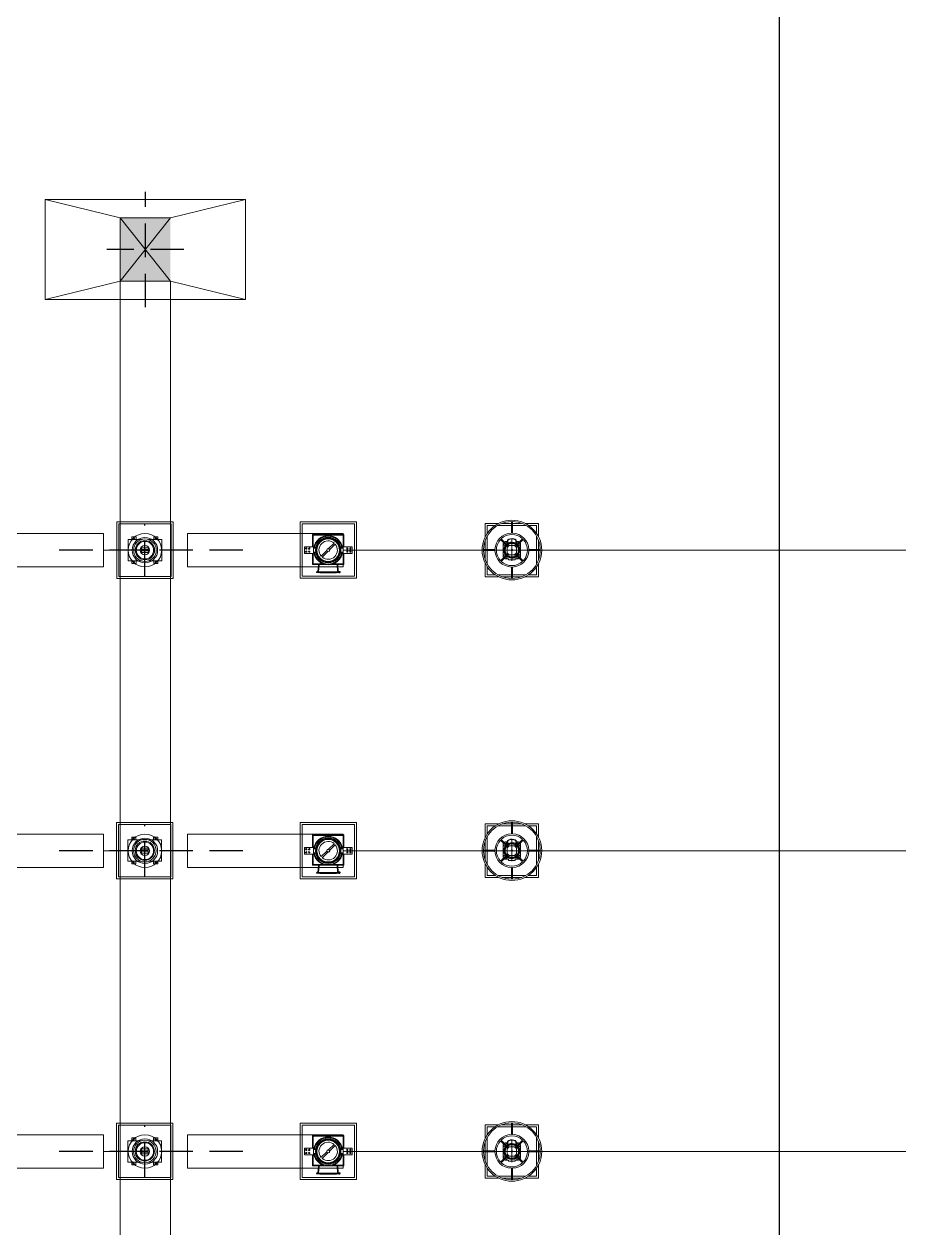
# Model space of a CAD drawing. Header units: metres. Extents: x 252 to 379, y 116 to 201.
# Drawn here: x 365.94 to 379.15, y 144.92 to 162.94 of the extents above; entities that cross this region are included whole.
import ezdxf

# ---------------------------------------------------------------- set-up
doc = ezdxf.new("R2010")
doc.units = ezdxf.units.M
doc.linetypes.add('DASHED', pattern=[0.75, 0.5, -0.25])
for name, color, linetype, lineweight in [('C-ESTRUCTURA', 94, 'Continuous', 9), ('E-CONDUCTOR', 40, 'Continuous', 15), ('E-SIMBOLOS', 4, 'Continuous', 25), ('KOMPONENTE', 7, 'Continuous', 5), ('L-STRUCTUR_SET_A', 94, 'Continuous', 9)]:
    doc.layers.add(name, color=color, linetype=linetype, lineweight=lineweight)
doc.layers.add('Fence', color=252, linetype='Continuous')
doc.layers.add('NOPRINT', color=13, linetype='DASHED', plot=False)

# ---------------------------------------------------------------- blocks, each defined once
blk = doc.blocks.new('set_2s_1d')
at = {"layer": 'C-ESTRUCTURA'}
for p, q in [((51.513, 2.249), (52.638, 1.973)), ((51.513, 2.249), (54.513, 2.249)), ((51.513, 0.748), (51.513, 2.248)), ((54.513, 2.249), (53.388, 1.973)), ((54.513, 2.249), (54.513, 0.748)), ((53.388, 1.973), (52.638, 1.023)), ((53.388, 1.023), (52.638, 1.973)), ((52.638, 1.023), (52.638, 1.973)), ((53.388, 1.973), (52.638, 1.973)), ((51.513, 0.748), (52.638, 1.023)), ((53.388, 1.023), (52.638, 1.023)), ((52.638, -16.027), (52.638, 1.023)), ((54.513, 0.748), (53.388, 1.023)), ((53.388, -16.027), (53.388, 1.023)), ((54.513, 0.748), (51.513, 0.748))]:
    blk.add_line(p, q, dxfattribs=at)
at = {"layer": 'E-CONDUCTOR'}
for p, q in [((52.388, -2.752), (50.058, -2.752)), ((52.388, -3.252), (52.388, -2.752)), ((53.646, -3.252), (53.646, -2.752)), ((53.646, -2.752), (55.976, -2.752)), ((55.976, -2.752), (55.976, -3.252)), ((52.638, -3.002), (52.388, -3.002)), ((53.396, -3.002), (53.646, -3.002)), ((55.973, -3.001), (64.397, -3.001)), ((50.058, -3.252), (52.388, -3.252)), ((55.976, -3.252), (53.646, -3.252)), ((52.388, -7.252), (50.058, -7.252)), ((52.388, -7.752), (52.388, -7.252)), ((53.646, -7.752), (53.646, -7.252)), ((53.646, -7.252), (55.976, -7.252)), ((55.976, -7.252), (55.976, -7.752)), ((52.638, -7.502), (52.388, -7.502)), ((53.396, -7.502), (53.646, -7.502)), ((55.976, -7.502), (64.399, -7.502)), ((50.058, -7.752), (52.388, -7.752)), ((55.976, -7.752), (53.646, -7.752)), ((52.388, -11.752), (50.058, -11.752)), ((52.388, -12.252), (52.388, -11.752)), ((53.646, -12.252), (53.646, -11.752)), ((53.646, -11.752), (55.976, -11.752)), ((55.976, -11.752), (55.976, -12.252)), ((52.638, -12.002), (52.388, -12.002)), ((53.396, -12.002), (53.646, -12.002)), ((55.973, -12.001), (64.397, -12.001)), ((50.058, -12.252), (52.388, -12.252)), ((55.976, -12.252), (53.646, -12.252))]:
    blk.add_line(p, q, dxfattribs=at)
for centre, radius in [((53.007, -3.002), 0.25), ((53.007, -3.002), 0.19), ((53.007, -3.002), 0.13), ((53.007, -3.002), 0.07), ((53.007, -7.502), 0.25), ((53.007, -7.502), 0.19), ((53.007, -7.502), 0.13), ((53.007, -7.502), 0.07), ((53.007, -12.002), 0.25), ((53.007, -12.002), 0.19), ((53.007, -12.002), 0.13), ((53.007, -12.002), 0.07)]:
    blk.add_circle(centre, radius, dxfattribs=at)
at = {"layer": 'E-SIMBOLOS'}
blk.add_solid([(52.638, 1.023), (52.638, 1.973), (53.388, 1.023), (53.388, 1.973)], dxfattribs=at)
at = {"layer": 'Fence', "color": 52, "true_color": 0xc8c92d}
blk.add_line((62.5, 42.5), (62.5, -42.5), dxfattribs=at)
at = {"layer": 'KOMPONENTE', "color": 1}
for p, q in [((58.435, -2.871), (58.4, -2.871)), ((58.435, -2.9), (58.435, -2.85)), ((58.44, -2.897), (58.44, -2.853)), ((58.5, -2.841), (58.5, -3.161)), ((58.56, -2.897), (58.56, -2.853)), ((58.565, -2.9), (58.565, -2.85)), ((58.6, -2.871), (58.565, -2.871)), ((52.957, -2.965), (53.058, -2.965)), ((52.957, -3.002), (52.957, -2.965)), ((52.957, -2.992), (53.058, -2.992)), ((52.957, -3.002), (53.058, -3.002)), ((52.957, -3.002), (52.957, -3.038)), ((52.957, -3.002), (53.058, -3.002)), ((52.957, -3.012), (53.058, -3.012)), ((52.957, -3.038), (53.058, -3.038)), ((53.058, -2.965), (53.058, -3.002)), ((53.058, -3.038), (53.058, -3.002)), ((58.4, -3.131), (58.45, -3.131)), ((58.45, -3.131), (58.45, -3.148)), ((58.6, -3.131), (58.55, -3.131)), ((58.55, -3.131), (58.55, -3.148)), ((58.435, -7.369), (58.4, -7.369)), ((58.435, -7.399), (58.435, -7.349)), ((58.44, -7.395), (58.44, -7.351)), ((58.5, -7.339), (58.5, -7.659)), ((58.56, -7.395), (58.56, -7.351)), ((58.565, -7.399), (58.565, -7.349)), ((58.6, -7.369), (58.565, -7.369)), ((52.953, -7.462), (53.054, -7.462)), ((52.953, -7.499), (52.953, -7.462)), ((52.953, -7.489), (53.054, -7.489)), ((52.953, -7.499), (53.054, -7.499)), ((52.953, -7.499), (52.953, -7.536)), ((52.953, -7.499), (53.054, -7.499)), ((52.953, -7.509), (53.054, -7.509)), ((52.953, -7.536), (53.054, -7.536)), ((53.054, -7.462), (53.054, -7.499)), ((53.054, -7.536), (53.054, -7.499)), ((58.4, -7.629), (58.45, -7.629)), ((58.45, -7.629), (58.45, -7.646)), ((58.6, -7.629), (58.55, -7.629)), ((58.55, -7.629), (58.55, -7.646)), ((58.435, -11.871), (58.4, -11.871)), ((58.435, -11.9), (58.435, -11.85)), ((58.44, -11.897), (58.44, -11.853)), ((58.5, -11.841), (58.5, -12.161)), ((58.56, -11.897), (58.56, -11.853)), ((58.565, -11.9), (58.565, -11.85)), ((58.6, -11.871), (58.565, -11.871)), ((52.953, -11.964), (53.054, -11.964)), ((52.953, -12.001), (52.953, -11.964)), ((52.953, -11.991), (53.054, -11.991)), ((52.953, -12.001), (53.054, -12.001)), ((52.953, -12.001), (52.953, -12.037)), ((52.953, -12.001), (53.054, -12.001)), ((52.953, -12.01), (53.054, -12.01)), ((52.953, -12.037), (53.054, -12.037)), ((53.054, -11.964), (53.054, -12.001)), ((53.054, -12.037), (53.054, -12.001)), ((58.4, -12.131), (58.45, -12.131)), ((58.45, -12.131), (58.45, -12.148)), ((58.6, -12.131), (58.55, -12.131)), ((58.55, -12.131), (58.55, -12.148))]:
    blk.add_line(p, q, dxfattribs=at)
at = {"layer": 'KOMPONENTE', "color": 1, "linetype": 'Continuous'}
for p, q in [((55.528, -2.951), (55.393, -2.951)), ((55.393, -2.951), (55.393, -3.051)), ((55.528, -3.051), (55.393, -3.051)), ((55.394, -2.951), (55.394, -3.051)), ((55.413, -2.981), (55.418, -2.986)), ((55.418, -3.016), (55.413, -3.021)), ((55.428, -2.976), (55.423, -2.971)), ((55.423, -3.031), (55.428, -3.025)), ((55.463, -2.971), (55.458, -2.976)), ((55.458, -3.026), (55.463, -3.031)), ((55.473, -3.021), (55.467, -3.015)), ((55.468, -2.986), (55.473, -2.981)), ((55.528, -2.951), (55.528, -3.051)), ((55.563, -2.963), (55.528, -2.963)), ((55.528, -3.038), (55.528, -2.963)), ((55.562, -2.972), (55.528, -2.972)), ((55.562, -3.03), (55.528, -3.03)), ((55.563, -3.038), (55.528, -3.038)), ((55.728, -3.006), (55.645, -3.09)), ((55.661, -3.106), (55.744, -3.023)), ((55.755, -2.979), (55.839, -2.895)), ((55.856, -2.912), (55.772, -2.995)), ((55.937, -2.963), (55.973, -2.963)), ((55.937, -3.038), (55.973, -3.038)), ((55.939, -2.972), (55.973, -2.972)), ((55.939, -3.03), (55.973, -3.03)), ((55.973, -3.038), (55.973, -2.963)), ((55.974, -2.951), (56.109, -2.951)), ((55.974, -2.951), (55.974, -3.051)), ((55.974, -3.051), (56.109, -3.051)), ((56.034, -2.986), (56.029, -2.981)), ((56.029, -3.021), (56.035, -3.015)), ((56.039, -2.971), (56.044, -2.976)), ((56.044, -3.026), (56.039, -3.031)), ((56.079, -3.031), (56.073, -3.025)), ((56.074, -2.976), (56.079, -2.971)), ((56.089, -2.981), (56.084, -2.986)), ((56.084, -3.016), (56.089, -3.021)), ((56.108, -2.951), (56.108, -3.051)), ((56.109, -2.951), (56.109, -3.051)), ((55.597, -3.328), (55.603, -3.217)), ((55.607, -3.328), (55.613, -3.217)), ((55.835, -3.202), (55.835, -3.202)), ((55.886, -3.217), (55.891, -3.328)), ((55.896, -3.217), (55.901, -3.328)), ((55.58, -3.332), (55.579, -3.331)), ((55.579, -3.333), (55.58, -3.332)), ((55.582, -3.338), (55.905, -3.338)), ((55.585, -3.337), (55.59, -3.337)), ((55.587, -3.333), (55.589, -3.329)), ((55.597, -3.318), (55.59, -3.318)), ((55.59, -3.331), (55.591, -3.331)), ((55.59, -3.331), (55.59, -3.335)), ((55.59, -3.335), (55.908, -3.335)), ((55.59, -3.337), (55.591, -3.336)), ((55.591, -3.328), (55.927, -3.328)), ((55.591, -3.335), (55.591, -3.328)), ((55.609, -3.338), (55.609, -3.328)), ((55.626, -3.339), (55.626, -3.339)), ((55.872, -3.339), (55.627, -3.339)), ((55.627, -3.339), (55.872, -3.339)), ((55.627, -3.339), (55.627, -3.339)), ((55.629, -3.339), (55.629, -3.339)), ((55.686, -3.339), (55.686, -3.338)), ((55.686, -3.339), (55.686, -3.338)), ((55.693, -3.339), (55.693, -3.338)), ((55.694, -3.339), (55.694, -3.338)), ((55.695, -3.339), (55.695, -3.338)), ((55.695, -3.339), (55.695, -3.338)), ((55.703, -3.339), (55.703, -3.338)), ((55.703, -3.339), (55.703, -3.338)), ((55.708, -3.339), (55.708, -3.338)), ((55.709, -3.339), (55.709, -3.338)), ((55.711, -3.339), (55.711, -3.338)), ((55.712, -3.339), (55.712, -3.338)), ((55.717, -3.339), (55.717, -3.338)), ((55.718, -3.339), (55.718, -3.338)), ((55.726, -3.339), (55.726, -3.338)), ((55.726, -3.339), (55.726, -3.338)), ((55.727, -3.338), (55.727, -3.339)), ((55.735, -3.339), (55.735, -3.338)), ((55.735, -3.339), (55.735, -3.338)), ((55.739, -3.339), (55.739, -3.338)), ((55.74, -3.339), (55.74, -3.338)), ((55.752, -3.339), (55.752, -3.338)), ((55.753, -3.339), (55.753, -3.338)), ((55.755, -3.339), (55.755, -3.338)), ((55.756, -3.339), (55.756, -3.338)), ((55.759, -3.338), (55.759, -3.339)), ((55.77, -3.338), (55.77, -3.339)), ((55.771, -3.338), (55.771, -3.339)), ((55.774, -3.338), (55.774, -3.339)), ((55.778, -3.339), (55.778, -3.338)), ((55.779, -3.339), (55.779, -3.338)), ((55.791, -3.339), (55.791, -3.338)), ((55.792, -3.339), (55.792, -3.338)), ((55.794, -3.339), (55.794, -3.338)), ((55.795, -3.339), (55.795, -3.338)), ((55.798, -3.338), (55.798, -3.339)), ((55.809, -3.338), (55.809, -3.339)), ((55.809, -3.339), (55.809, -3.338)), ((55.81, -3.339), (55.81, -3.338)), ((55.813, -3.338), (55.813, -3.339)), ((55.87, -3.339), (55.87, -3.339)), ((55.872, -3.339), (55.872, -3.339)), ((55.89, -3.338), (55.89, -3.328)), ((55.901, -3.322), (55.904, -3.322)), ((55.901, -3.325), (55.904, -3.325)), ((55.924, -3.319), (55.904, -3.319)), ((55.904, -3.319), (55.904, -3.322)), ((55.927, -3.322), (55.904, -3.322)), ((55.904, -3.322), (55.904, -3.325)), ((55.927, -3.325), (55.904, -3.325)), ((55.926, -3.326), (55.904, -3.326)), ((55.908, -3.328), (55.908, -3.335)), ((55.908, -3.333), (55.927, -3.333)), ((55.909, -3.328), (55.909, -3.334)), ((55.926, -3.334), (55.909, -3.334)), ((55.909, -3.339), (55.909, -3.334)), ((55.909, -3.339), (55.915, -3.339)), ((55.913, -3.339), (55.913, -3.334)), ((55.914, -3.328), (55.914, -3.326)), ((55.915, -3.336), (55.918, -3.336)), ((55.915, -3.339), (55.915, -3.336)), ((55.917, -3.326), (55.917, -3.319)), ((55.917, -3.334), (55.917, -3.328)), ((55.918, -3.339), (55.918, -3.336)), ((55.918, -3.339), (55.924, -3.339)), ((55.919, -3.328), (55.919, -3.326)), ((55.92, -3.339), (55.92, -3.334)), ((55.924, -3.339), (55.924, -3.334)), ((55.927, -3.322), (55.927, -3.325)), ((55.927, -3.328), (55.927, -3.333)), ((55.528, -7.451), (55.393, -7.451)), ((55.393, -7.451), (55.393, -7.55)), ((55.528, -7.55), (55.393, -7.55)), ((55.394, -7.451), (55.394, -7.55)), ((55.413, -7.48), (55.418, -7.486)), ((55.418, -7.515), (55.413, -7.521)), ((55.428, -7.476), (55.423, -7.471)), ((55.423, -7.53), (55.428, -7.525)), ((55.463, -7.471), (55.458, -7.476)), ((55.458, -7.525), (55.463, -7.53)), ((55.473, -7.52), (55.467, -7.515)), ((55.468, -7.485), (55.473, -7.48)), ((55.528, -7.451), (55.528, -7.55)), ((55.563, -7.463), (55.528, -7.463)), ((55.528, -7.538), (55.528, -7.463)), ((55.562, -7.471), (55.528, -7.471)), ((55.562, -7.53), (55.528, -7.53)), ((55.563, -7.538), (55.528, -7.538)), ((55.728, -7.506), (55.645, -7.589)), ((55.661, -7.606), (55.744, -7.522)), ((55.755, -7.478), (55.839, -7.395)), ((55.856, -7.412), (55.772, -7.495)), ((55.937, -7.463), (55.973, -7.463)), ((55.937, -7.538), (55.973, -7.538)), ((55.939, -7.471), (55.973, -7.471)), ((55.939, -7.53), (55.973, -7.53)), ((55.973, -7.538), (55.973, -7.463)), ((55.974, -7.451), (56.109, -7.451)), ((55.974, -7.451), (55.974, -7.55)), ((55.974, -7.55), (56.109, -7.55)), ((56.034, -7.485), (56.029, -7.48)), ((56.029, -7.52), (56.035, -7.515)), ((56.039, -7.471), (56.044, -7.476)), ((56.044, -7.525), (56.039, -7.53)), ((56.079, -7.53), (56.073, -7.525)), ((56.074, -7.476), (56.079, -7.471)), ((56.089, -7.48), (56.084, -7.486)), ((56.084, -7.515), (56.089, -7.521)), ((56.108, -7.451), (56.108, -7.55)), ((56.109, -7.451), (56.109, -7.55)), ((55.597, -7.827), (55.603, -7.717)), ((55.607, -7.827), (55.613, -7.717)), ((55.835, -7.701), (55.835, -7.701)), ((55.886, -7.717), (55.891, -7.827)), ((55.896, -7.717), (55.901, -7.827)), ((55.58, -7.831), (55.579, -7.831)), ((55.579, -7.832), (55.58, -7.832)), ((55.582, -7.837), (55.905, -7.837)), ((55.585, -7.836), (55.59, -7.836)), ((55.587, -7.833), (55.589, -7.829)), ((55.597, -7.817), (55.59, -7.817)), ((55.59, -7.83), (55.591, -7.83)), ((55.59, -7.83), (55.59, -7.834)), ((55.59, -7.834), (55.908, -7.834)), ((55.59, -7.836), (55.591, -7.836)), ((55.591, -7.827), (55.927, -7.827)), ((55.591, -7.834), (55.591, -7.827)), ((55.609, -7.837), (55.609, -7.827)), ((55.626, -7.838), (55.626, -7.838)), ((55.627, -7.838), (55.872, -7.838)), ((55.627, -7.839), (55.627, -7.838)), ((55.872, -7.839), (55.627, -7.839)), ((55.629, -7.839), (55.629, -7.838)), ((55.686, -7.838), (55.686, -7.837)), ((55.686, -7.838), (55.686, -7.837)), ((55.693, -7.838), (55.693, -7.837)), ((55.694, -7.838), (55.694, -7.837)), ((55.695, -7.838), (55.695, -7.837)), ((55.695, -7.838), (55.695, -7.837)), ((55.703, -7.838), (55.703, -7.837)), ((55.703, -7.838), (55.703, -7.837)), ((55.708, -7.838), (55.708, -7.837)), ((55.709, -7.838), (55.709, -7.837)), ((55.711, -7.838), (55.711, -7.837)), ((55.712, -7.838), (55.712, -7.837)), ((55.717, -7.838), (55.717, -7.837)), ((55.718, -7.838), (55.718, -7.837)), ((55.726, -7.838), (55.726, -7.837)), ((55.726, -7.838), (55.726, -7.837)), ((55.727, -7.837), (55.727, -7.838)), ((55.735, -7.838), (55.735, -7.837)), ((55.735, -7.838), (55.735, -7.837)), ((55.739, -7.838), (55.739, -7.837)), ((55.74, -7.838), (55.74, -7.837)), ((55.752, -7.838), (55.752, -7.837)), ((55.753, -7.838), (55.753, -7.837)), ((55.755, -7.838), (55.755, -7.837)), ((55.756, -7.838), (55.756, -7.837)), ((55.759, -7.837), (55.759, -7.838)), ((55.77, -7.837), (55.77, -7.838)), ((55.771, -7.837), (55.771, -7.838)), ((55.774, -7.837), (55.774, -7.838)), ((55.778, -7.838), (55.778, -7.837)), ((55.779, -7.838), (55.779, -7.837)), ((55.791, -7.838), (55.791, -7.837)), ((55.792, -7.838), (55.792, -7.837)), ((55.794, -7.838), (55.794, -7.837)), ((55.795, -7.838), (55.795, -7.837)), ((55.798, -7.837), (55.798, -7.838)), ((55.809, -7.837), (55.809, -7.838)), ((55.809, -7.838), (55.809, -7.837)), ((55.81, -7.838), (55.81, -7.837)), ((55.813, -7.837), (55.813, -7.838)), ((55.87, -7.839), (55.87, -7.838)), ((55.872, -7.839), (55.872, -7.838)), ((55.89, -7.837), (55.89, -7.827)), ((55.901, -7.822), (55.904, -7.821)), ((55.901, -7.825), (55.904, -7.824)), ((55.924, -7.818), (55.904, -7.818)), ((55.904, -7.818), (55.904, -7.821)), ((55.927, -7.821), (55.904, -7.821)), ((55.904, -7.821), (55.904, -7.824)), ((55.927, -7.824), (55.904, -7.824)), ((55.926, -7.825), (55.904, -7.825)), ((55.908, -7.827), (55.908, -7.834)), ((55.908, -7.832), (55.927, -7.832)), ((55.909, -7.827), (55.909, -7.833)), ((55.926, -7.833), (55.909, -7.833)), ((55.909, -7.839), (55.909, -7.833)), ((55.909, -7.839), (55.915, -7.839)), ((55.913, -7.839), (55.913, -7.833)), ((55.914, -7.827), (55.914, -7.825)), ((55.915, -7.836), (55.918, -7.836)), ((55.915, -7.839), (55.915, -7.836)), ((55.917, -7.825), (55.917, -7.818)), ((55.917, -7.833), (55.917, -7.827)), ((55.918, -7.839), (55.918, -7.836)), ((55.918, -7.839), (55.924, -7.839)), ((55.919, -7.827), (55.919, -7.825)), ((55.92, -7.839), (55.92, -7.833)), ((55.924, -7.839), (55.924, -7.833)), ((55.927, -7.821), (55.927, -7.824)), ((55.927, -7.827), (55.927, -7.832)), ((55.528, -11.951), (55.393, -11.951)), ((55.393, -11.951), (55.393, -12.051)), ((55.528, -12.051), (55.393, -12.051)), ((55.394, -11.951), (55.394, -12.051)), ((55.413, -11.98), (55.418, -11.986)), ((55.418, -12.016), (55.413, -12.021)), ((55.428, -11.976), (55.423, -11.971)), ((55.423, -12.03), (55.428, -12.025)), ((55.463, -11.971), (55.458, -11.976)), ((55.458, -12.025), (55.463, -12.031)), ((55.473, -12.021), (55.467, -12.015)), ((55.468, -11.985), (55.473, -11.98)), ((55.528, -11.951), (55.528, -12.051)), ((55.563, -11.963), (55.528, -11.963)), ((55.528, -12.038), (55.528, -11.963)), ((55.562, -11.971), (55.528, -11.971)), ((55.562, -12.03), (55.528, -12.03)), ((55.563, -12.038), (55.528, -12.038)), ((55.728, -12.006), (55.645, -12.089)), ((55.661, -12.106), (55.744, -12.022)), ((55.755, -11.978), (55.839, -11.895)), ((55.856, -11.912), (55.772, -11.995)), ((55.937, -11.963), (55.973, -11.963)), ((55.937, -12.038), (55.973, -12.038)), ((55.939, -11.971), (55.973, -11.971)), ((55.939, -12.03), (55.973, -12.03)), ((55.973, -12.038), (55.973, -11.963)), ((55.974, -11.951), (56.109, -11.951)), ((55.974, -11.951), (55.974, -12.051)), ((55.974, -12.051), (56.109, -12.051)), ((56.034, -11.985), (56.029, -11.98)), ((56.029, -12.021), (56.035, -12.015)), ((56.039, -11.971), (56.044, -11.976)), ((56.044, -12.025), (56.039, -12.031)), ((56.079, -12.03), (56.073, -12.025)), ((56.074, -11.976), (56.079, -11.971)), ((56.089, -11.98), (56.084, -11.986)), ((56.084, -12.016), (56.089, -12.021)), ((56.108, -11.951), (56.108, -12.051)), ((56.109, -11.951), (56.109, -12.051)), ((55.597, -12.328), (55.603, -12.217)), ((55.607, -12.328), (55.613, -12.217)), ((55.835, -12.202), (55.835, -12.202)), ((55.886, -12.217), (55.891, -12.328)), ((55.896, -12.217), (55.901, -12.328)), ((55.58, -12.331), (55.579, -12.331)), ((55.579, -12.332), (55.58, -12.332)), ((55.582, -12.338), (55.905, -12.338)), ((55.585, -12.337), (55.59, -12.337)), ((55.587, -12.333), (55.589, -12.329)), ((55.597, -12.318), (55.59, -12.318)), ((55.59, -12.33), (55.591, -12.33)), ((55.59, -12.33), (55.59, -12.335)), ((55.59, -12.335), (55.908, -12.335)), ((55.59, -12.337), (55.591, -12.336)), ((55.591, -12.328), (55.927, -12.328)), ((55.591, -12.335), (55.591, -12.328)), ((55.609, -12.338), (55.609, -12.328)), ((55.626, -12.339), (55.626, -12.339)), ((55.872, -12.339), (55.627, -12.339)), ((55.627, -12.339), (55.872, -12.339)), ((55.627, -12.339), (55.627, -12.339)), ((55.629, -12.339), (55.629, -12.339)), ((55.686, -12.339), (55.686, -12.338)), ((55.686, -12.339), (55.686, -12.338)), ((55.693, -12.339), (55.693, -12.338)), ((55.694, -12.339), (55.694, -12.338)), ((55.695, -12.339), (55.695, -12.338)), ((55.695, -12.339), (55.695, -12.338)), ((55.703, -12.339), (55.703, -12.338)), ((55.703, -12.339), (55.703, -12.338)), ((55.708, -12.339), (55.708, -12.338)), ((55.709, -12.339), (55.709, -12.338)), ((55.711, -12.339), (55.711, -12.338)), ((55.712, -12.339), (55.712, -12.338)), ((55.717, -12.339), (55.717, -12.338)), ((55.718, -12.339), (55.718, -12.338)), ((55.726, -12.339), (55.726, -12.338)), ((55.726, -12.339), (55.726, -12.338)), ((55.727, -12.338), (55.727, -12.339)), ((55.735, -12.339), (55.735, -12.338)), ((55.735, -12.339), (55.735, -12.338)), ((55.739, -12.339), (55.739, -12.338)), ((55.74, -12.339), (55.74, -12.338)), ((55.752, -12.339), (55.752, -12.338)), ((55.753, -12.339), (55.753, -12.338)), ((55.755, -12.339), (55.755, -12.338)), ((55.756, -12.339), (55.756, -12.338)), ((55.759, -12.338), (55.759, -12.339)), ((55.77, -12.338), (55.77, -12.339)), ((55.771, -12.338), (55.771, -12.339)), ((55.774, -12.338), (55.774, -12.339)), ((55.778, -12.339), (55.778, -12.338)), ((55.779, -12.339), (55.779, -12.338)), ((55.791, -12.339), (55.791, -12.338)), ((55.792, -12.339), (55.792, -12.338)), ((55.794, -12.339), (55.794, -12.338)), ((55.795, -12.339), (55.795, -12.338)), ((55.798, -12.338), (55.798, -12.339)), ((55.809, -12.338), (55.809, -12.339)), ((55.809, -12.339), (55.809, -12.338)), ((55.81, -12.339), (55.81, -12.338)), ((55.813, -12.338), (55.813, -12.339)), ((55.87, -12.339), (55.87, -12.339)), ((55.872, -12.339), (55.872, -12.339)), ((55.89, -12.338), (55.89, -12.328)), ((55.901, -12.322), (55.904, -12.322)), ((55.901, -12.325), (55.904, -12.325)), ((55.924, -12.319), (55.904, -12.319)), ((55.904, -12.319), (55.904, -12.322)), ((55.927, -12.322), (55.904, -12.322)), ((55.904, -12.322), (55.904, -12.325)), ((55.927, -12.325), (55.904, -12.325)), ((55.926, -12.326), (55.904, -12.326)), ((55.908, -12.328), (55.908, -12.335)), ((55.908, -12.333), (55.927, -12.333)), ((55.909, -12.328), (55.909, -12.334)), ((55.926, -12.334), (55.909, -12.334)), ((55.909, -12.339), (55.909, -12.334)), ((55.909, -12.339), (55.915, -12.339)), ((55.913, -12.339), (55.913, -12.334)), ((55.914, -12.328), (55.914, -12.326)), ((55.915, -12.336), (55.918, -12.336)), ((55.915, -12.339), (55.915, -12.336)), ((55.917, -12.326), (55.917, -12.319)), ((55.917, -12.334), (55.917, -12.328)), ((55.918, -12.339), (55.918, -12.336)), ((55.918, -12.339), (55.924, -12.339)), ((55.919, -12.328), (55.919, -12.326)), ((55.92, -12.339), (55.92, -12.334)), ((55.924, -12.339), (55.924, -12.334)), ((55.927, -12.322), (55.927, -12.325)), ((55.927, -12.328), (55.927, -12.333))]:
    blk.add_line(p, q, dxfattribs=at)
at = {"layer": 'KOMPONENTE', "color": 1, "flags": 128}
for points in [[(58.492, -2.748), (58.492, -2.575)], [(58.509, -2.748), (58.509, -2.575)], [(58.44, -2.95), (58.331, -2.842)], [(58.45, -2.94), (58.341, -2.832)], [(58.551, -2.94), (58.659, -2.832)], [(58.561, -2.95), (58.669, -2.842)], [(53.007, -2.991), (53.007, -3.012)], [(55.516, -3.217), (55.516, -3.051)], [(55.526, -3.207), (55.526, -3.051)], [(55.985, -3.217), (55.985, -3.051)], [(58.075, -2.992), (58.248, -2.992)], [(58.075, -3.009), (58.248, -3.009)], [(58.44, -3.052), (58.331, -3.16)], [(58.45, -3.062), (58.341, -3.17)], [(58.489, -3.001), (58.512, -3.001)], [(58.551, -3.062), (58.659, -3.17)], [(58.561, -3.052), (58.669, -3.16)], [(58.753, -2.992), (58.926, -2.992)], [(58.753, -3.009), (58.926, -3.009)], [(58.947, -2.992), (58.947, -2.992)], [(58.947, -3.009), (58.947, -3.009)], [(58.492, -3.426), (58.492, -3.253)], [(58.509, -3.426), (58.509, -3.253)], [(58.492, -7.247), (58.492, -7.074)], [(58.509, -7.247), (58.509, -7.074)], [(58.44, -7.449), (58.331, -7.341)], [(58.45, -7.439), (58.341, -7.331)], [(58.551, -7.439), (58.659, -7.331)], [(58.561, -7.449), (58.669, -7.341)], [(53.004, -7.488), (53.004, -7.51)], [(55.516, -7.717), (55.516, -7.55)], [(55.526, -7.707), (55.526, -7.55)], [(55.985, -7.717), (55.985, -7.55)], [(58.075, -7.491), (58.248, -7.491)], [(58.075, -7.508), (58.248, -7.508)], [(58.44, -7.55), (58.331, -7.658)], [(58.45, -7.56), (58.341, -7.668)], [(58.489, -7.499), (58.512, -7.499)], [(58.551, -7.56), (58.659, -7.668)], [(58.561, -7.55), (58.669, -7.658)], [(58.753, -7.491), (58.926, -7.491)], [(58.753, -7.508), (58.926, -7.508)], [(58.947, -7.491), (58.947, -7.491)], [(58.947, -7.508), (58.947, -7.508)], [(58.492, -7.925), (58.492, -7.752)], [(58.509, -7.925), (58.509, -7.752)], [(58.492, -11.748), (58.492, -11.575)], [(58.509, -11.748), (58.509, -11.575)], [(58.44, -11.95), (58.331, -11.842)], [(58.45, -11.94), (58.341, -11.832)], [(58.551, -11.94), (58.659, -11.832)], [(58.561, -11.95), (58.669, -11.842)], [(53.004, -11.99), (53.004, -12.011)], [(55.516, -12.217), (55.516, -12.051)], [(55.526, -12.207), (55.526, -12.051)], [(55.985, -12.217), (55.985, -12.051)], [(58.075, -11.992), (58.248, -11.992)], [(58.075, -12.009), (58.248, -12.009)], [(58.44, -12.052), (58.331, -12.16)], [(58.45, -12.062), (58.341, -12.17)], [(58.489, -12.001), (58.512, -12.001)], [(58.551, -12.062), (58.659, -12.17)], [(58.561, -12.052), (58.669, -12.16)], [(58.753, -11.992), (58.926, -11.992)], [(58.753, -12.009), (58.926, -12.009)], [(58.947, -11.992), (58.947, -11.992)], [(58.947, -12.009), (58.947, -12.009)], [(58.492, -12.426), (58.492, -12.253)], [(58.509, -12.426), (58.509, -12.253)]]:
    blk.add_lwpolyline(points, dxfattribs=at)
at = {"layer": 'KOMPONENTE', "color": 1}
for points in [[(52.953, -2.842), (52.754, -2.842), (52.754, -3.002)], [(52.874, -2.842), (52.874, -2.802), (52.811, -2.802), (52.811, -2.842)], [(53.258, -3.002), (53.258, -2.842), (53.062, -2.842)], [(53.202, -2.842), (53.202, -2.802), (53.14, -2.802), (53.14, -2.842)], [(55.516, -2.951), (55.516, -2.765), (55.985, -2.765), (55.985, -2.951)], [(55.985, -2.951), (55.985, -2.765), (55.516, -2.765), (55.516, -2.951)], [(55.975, -2.951), (55.975, -2.775), (55.526, -2.775), (55.526, -2.951)], [(52.953, -3.162), (52.754, -3.162), (52.754, -3.002)], [(53.258, -3.002), (53.258, -3.162), (53.062, -3.162)], [(58.37, -2.901), (58.37, -2.978)], [(58.37, -2.978), (58.37, -3.101)], [(58.44, -2.95), (58.45, -2.94), (58.43, -2.96), (58.43, -3.042), (58.44, -3.052), (58.45, -3.062)], [(58.551, -2.94), (58.541, -2.93), (58.46, -2.93), (58.45, -2.94)], [(58.45, -3.062), (58.46, -3.072), (58.541, -3.072), (58.551, -3.062), (58.561, -3.052)], [(58.561, -3.052), (58.571, -3.042), (58.571, -2.96), (58.561, -2.95), (58.551, -2.94)], [(58.63, -2.978), (58.63, -2.901)], [(58.63, -3.101), (58.63, -2.978)], [(52.874, -3.162), (52.874, -3.202), (52.811, -3.202), (52.811, -3.162)], [(53.202, -3.162), (53.202, -3.202), (53.14, -3.202), (53.14, -3.162)], [(55.723, -3.217), (55.516, -3.217)], [(55.516, -3.217), (55.723, -3.217)], [(55.526, -3.207), (55.68, -3.207)], [(55.985, -3.217), (55.778, -3.217)], [(55.778, -3.217), (55.985, -3.217)], [(55.821, -3.207), (55.985, -3.207)], [(58.45, -3.148), (58.526, -3.148)], [(58.526, -3.148), (58.55, -3.148)], [(52.949, -7.339), (52.75, -7.339), (52.75, -7.499)], [(52.87, -7.339), (52.87, -7.299), (52.808, -7.299), (52.808, -7.339)], [(53.254, -7.499), (53.254, -7.339), (53.058, -7.339)], [(53.199, -7.339), (53.199, -7.299), (53.136, -7.299), (53.136, -7.339)], [(55.516, -7.451), (55.516, -7.264), (55.985, -7.264), (55.985, -7.451)], [(55.985, -7.451), (55.985, -7.264), (55.516, -7.264), (55.516, -7.451)], [(55.975, -7.451), (55.975, -7.274), (55.526, -7.274), (55.526, -7.451)], [(52.949, -7.659), (52.75, -7.659), (52.75, -7.499)], [(53.254, -7.499), (53.254, -7.659), (53.058, -7.659)], [(58.37, -7.399), (58.37, -7.476)], [(58.37, -7.476), (58.37, -7.599)], [(58.44, -7.449), (58.45, -7.439), (58.43, -7.459), (58.43, -7.54), (58.44, -7.55), (58.45, -7.56)], [(58.551, -7.439), (58.541, -7.429), (58.46, -7.429), (58.45, -7.439)], [(58.45, -7.56), (58.46, -7.57), (58.541, -7.57), (58.551, -7.56), (58.561, -7.55)], [(58.561, -7.55), (58.571, -7.54), (58.571, -7.459), (58.561, -7.449), (58.551, -7.439)], [(58.63, -7.476), (58.63, -7.399)], [(58.63, -7.599), (58.63, -7.476)], [(52.87, -7.659), (52.87, -7.699), (52.808, -7.699), (52.808, -7.659)], [(53.199, -7.659), (53.199, -7.699), (53.136, -7.699), (53.136, -7.659)], [(55.723, -7.717), (55.516, -7.717)], [(55.516, -7.717), (55.723, -7.717)], [(55.526, -7.707), (55.68, -7.707)], [(55.985, -7.717), (55.778, -7.717)], [(55.778, -7.717), (55.985, -7.717)], [(55.821, -7.707), (55.985, -7.707)], [(58.45, -7.646), (58.526, -7.646)], [(58.526, -7.646), (58.55, -7.646)], [(52.949, -11.841), (52.75, -11.841), (52.75, -12.001)], [(52.87, -11.841), (52.87, -11.8), (52.808, -11.8), (52.808, -11.841)], [(53.254, -12.001), (53.254, -11.841), (53.058, -11.841)], [(53.199, -11.841), (53.199, -11.8), (53.136, -11.8), (53.136, -11.841)], [(55.516, -11.951), (55.516, -11.765), (55.985, -11.765), (55.985, -11.951)], [(55.985, -11.951), (55.985, -11.765), (55.516, -11.765), (55.516, -11.951)], [(55.975, -11.951), (55.975, -11.775), (55.526, -11.775), (55.526, -11.951)], [(52.949, -12.161), (52.75, -12.161), (52.75, -12.001)], [(53.254, -12.001), (53.254, -12.161), (53.058, -12.161)], [(58.37, -11.901), (58.37, -11.978)], [(58.37, -11.978), (58.37, -12.101)], [(58.44, -11.95), (58.45, -11.94), (58.43, -11.96), (58.43, -12.042), (58.44, -12.052), (58.45, -12.062)], [(58.551, -11.94), (58.541, -11.93), (58.46, -11.93), (58.45, -11.94)], [(58.45, -12.062), (58.46, -12.072), (58.541, -12.072), (58.551, -12.062), (58.561, -12.052)], [(58.561, -12.052), (58.571, -12.042), (58.571, -11.96), (58.561, -11.95), (58.551, -11.94)], [(58.63, -11.978), (58.63, -11.901)], [(58.63, -12.101), (58.63, -11.978)], [(52.87, -12.161), (52.87, -12.201), (52.808, -12.201), (52.808, -12.161)], [(53.199, -12.161), (53.199, -12.201), (53.136, -12.201), (53.136, -12.161)], [(55.723, -12.217), (55.516, -12.217)], [(55.516, -12.217), (55.723, -12.217)], [(55.526, -12.207), (55.68, -12.207)], [(55.985, -12.217), (55.778, -12.217)], [(55.778, -12.217), (55.985, -12.217)], [(55.821, -12.207), (55.985, -12.207)], [(58.45, -12.148), (58.526, -12.148)], [(58.526, -12.148), (58.55, -12.148)]]:
    blk.add_lwpolyline(points, dxfattribs=at)
for centre, radius in [((58.5, -3.001), 0.446), ((52.841, -2.821), 0.00946), ((53.007, -3.002), 0.169), ((53.007, -3.002), 0.144), ((53.169, -2.821), 0.00946), ((55.75, -3.001), 0.191), ((55.75, -3.001), 0.188), ((55.75, -3.001), 0.178), ((55.75, -3.001), 0.169), ((58.5, -3.001), 0.01), ((52.841, -3.182), 0.00946), ((53.169, -3.182), 0.00946), ((58.5, -7.499), 0.446), ((52.837, -7.319), 0.00946), ((53.004, -7.499), 0.169), ((53.004, -7.499), 0.144), ((53.165, -7.319), 0.00946), ((55.75, -7.5), 0.191), ((55.75, -7.5), 0.188), ((55.75, -7.5), 0.178), ((55.75, -7.5), 0.169), ((58.5, -7.499), 0.01), ((52.837, -7.679), 0.00946), ((53.165, -7.679), 0.00946), ((58.5, -12.001), 0.446), ((52.837, -11.82), 0.00946), ((53.004, -12.001), 0.169), ((53.004, -12.001), 0.144), ((53.165, -11.82), 0.00946), ((55.75, -12.001), 0.191), ((55.75, -12.001), 0.188), ((55.75, -12.001), 0.178), ((55.75, -12.001), 0.169), ((58.5, -12.001), 0.01), ((52.837, -12.181), 0.00946), ((53.165, -12.181), 0.00946)]:
    blk.add_circle(centre, radius, dxfattribs=at)
at = {"layer": 'KOMPONENTE', "color": 1, "linetype": 'Continuous'}
for centre, radius in [((55.75, -3.001), 0.0227), ((55.75, -3.001), 0.02), ((55.582, -3.332), 0.0025), ((55.582, -3.332), 0.00198), ((55.582, -3.332), 0.0015), ((55.75, -7.5), 0.0227), ((55.75, -7.5), 0.02), ((55.582, -7.831), 0.0025), ((55.582, -7.831), 0.00198), ((55.582, -7.831), 0.0015), ((55.75, -12.001), 0.0227), ((55.75, -12.001), 0.02), ((55.582, -12.332), 0.0025), ((55.582, -12.332), 0.00198), ((55.582, -12.332), 0.0015)]:
    blk.add_circle(centre, radius, dxfattribs=at)
at = {"layer": 'KOMPONENTE', "color": 1}
for centre, radius, start, end in [((58.5, -3.001), 0.426, 91.1375, 178.8625), ((58.5, -3.001), 0.426, 1.1375, 88.8693), ((55.75, -3.001), 0.218, 9.9048, 170.0952), ((55.75, -3.001), 0.208, 10.3866, 169.6134), ((58.5, -3.001), 0.253, 91.9169, 178.0831), ((58.5, -3.001), 0.232, 136.7478, 223.2522), ((58.5, -3.001), 0.232, 46.7478, 133.2522), ((58.4, -2.901), 0.03, 355.0011, 121.367), ((58.5, -3.001), 0.12, 100, 131.6219), ((58.5, -2.933), 0.105, 73.5419, 128.2496), ((58.5, -2.933), 0.1, 73.2175, 126.8728), ((58.5, -3.001), 0.12, 48.3781, 100), ((58.5, -3.001), 0.253, 1.9169, 88.0944), ((58.5, -2.933), 0.1, 53.1272, 73.2175), ((58.5, -2.933), 0.105, 51.7504, 73.5419), ((58.6, -2.901), 0.03, 58.633, 184.9989), ((58.5, -3.001), 0.232, 316.7478, 43.2522), ((55.75, -3.001), 0.218, 189.9048, 350.0952), ((55.75, -3.001), 0.208, 190.3866, 349.6134), ((58.5, -3.001), 0.426, 181.1307, 268.8625), ((58.5, -3.001), 0.253, 181.9056, 268.0831), ((58.4, -2.901), 0.03, 148.633, 274.9989), ((58.5, -3.001), 0.12, 138.3781, 190), ((58.5, -3.001), 0.12, 190, 221.6219), ((58.5, -3.001), 0.11, 170, 221.3143), ((58.4, -2.901), 0.0095, 183.101, 266.899), ((58.5, -3.001), 0.11, 138.6857, 170), ((58.4, -2.901), 0.008, 197.1144, 252.8856), ((58.5, -3.001), 0.1, 139.0548, 190), ((58.4, -2.901), 0.0095, 3.101, 86.899), ((58.5, -3.001), 0.1, 190, 220.9452), ((58.4, -2.901), 0.008, 17.1144, 72.8856), ((58.5, -3.001), 0.11, 100, 131.3143), ((58.5, -3.001), 0.1, 80, 130.9452), ((58.5, -3.001), 0.11, 48.6857, 100), ((58.5, -3.001), 0.426, 271.1307, 358.8693), ((58.5, -3.001), 0.253, 271.9056, 358.0944), ((58.5, -3.001), 0.1, 49.0548, 80), ((58.5, -3.001), 0.1, 10, 40.9452), ((58.5, -3.001), 0.1, 319.0548, 10), ((58.5, -3.001), 0.11, 10, 41.3143), ((58.5, -3.001), 0.11, 318.6857, 10), ((58.5, -3.001), 0.12, 10, 41.6219), ((58.5, -3.001), 0.12, 318.3781, 10), ((58.6, -2.901), 0.0095, 93.101, 176.899), ((58.6, -2.901), 0.008, 107.1144, 162.8856), ((58.6, -2.901), 0.03, 265.0011, 31.367), ((58.6, -2.901), 0.0095, 273.101, 356.899), ((58.6, -2.901), 0.008, 287.1145, 342.8856), ((58.5, -3.001), 0.232, 226.7478, 313.2522), ((58.4, -3.101), 0.03, 85.0011, 211.367), ((58.4, -3.101), 0.03, 238.633, 4.9989), ((58.4, -3.101), 0.0095, 93.101, 176.899), ((58.4, -3.101), 0.008, 107.1144, 162.8856), ((58.4, -3.101), 0.0095, 273.101, 356.899), ((58.4, -3.101), 0.008, 287.1145, 342.8855), ((58.5, -3.001), 0.12, 228.3781, 280), ((58.5, -3.001), 0.11, 228.6857, 280), ((58.5, -3.001), 0.1, 229.0548, 260), ((58.5, -3.001), 0.1, 260, 310.9452), ((58.5, -3.001), 0.11, 280, 311.3143), ((58.5, -3.001), 0.12, 280, 311.6219), ((58.6, -3.101), 0.03, 175.0011, 301.367), ((58.6, -3.101), 0.0095, 183.101, 266.899), ((58.6, -3.101), 0.008, 197.1144, 252.8856), ((58.6, -3.101), 0.03, 328.633, 94.9989), ((58.6, -3.101), 0.0095, 3.101, 86.899), ((58.6, -3.101), 0.008, 17.1144, 72.8856), ((58.5, -7.499), 0.426, 91.1375, 178.8625), ((58.5, -7.499), 0.426, 1.1375, 88.8693), ((55.75, -7.5), 0.218, 9.9048, 170.0952), ((55.75, -7.5), 0.208, 10.3866, 169.6134), ((58.5, -7.499), 0.253, 91.9169, 178.0831), ((58.5, -7.499), 0.232, 136.7478, 223.2522), ((58.5, -7.499), 0.232, 46.7478, 133.2522), ((58.4, -7.399), 0.03, 148.633, 274.9989), ((58.4, -7.399), 0.03, 355.0011, 121.367), ((58.5, -7.499), 0.12, 100, 131.6219), ((58.5, -7.431), 0.105, 73.5419, 128.2496), ((58.5, -7.431), 0.1, 73.2175, 126.8728), ((58.5, -7.499), 0.12, 48.3781, 100), ((58.5, -7.499), 0.253, 1.9169, 88.0944), ((58.5, -7.431), 0.1, 53.1272, 73.2175), ((58.5, -7.431), 0.105, 51.7504, 73.5419), ((58.6, -7.399), 0.03, 58.633, 184.9989), ((58.6, -7.399), 0.03, 265.0011, 31.367), ((58.5, -7.499), 0.232, 316.7478, 43.2522), ((55.75, -7.5), 0.218, 189.9048, 350.0952), ((55.75, -7.5), 0.208, 190.3866, 349.6134), ((58.5, -7.499), 0.426, 181.1307, 268.8625), ((58.5, -7.499), 0.253, 181.9056, 268.0831), ((58.5, -7.499), 0.12, 138.3781, 190), ((58.5, -7.499), 0.12, 190, 221.6219), ((58.5, -7.499), 0.11, 170, 221.3143), ((58.4, -7.399), 0.0095, 183.101, 266.899), ((58.5, -7.499), 0.11, 138.6857, 170), ((58.4, -7.399), 0.008, 197.1144, 252.8856), ((58.5, -7.499), 0.1, 139.0548, 190), ((58.4, -7.399), 0.0095, 3.101, 86.899), ((58.5, -7.499), 0.1, 190, 220.9452), ((58.4, -7.399), 0.008, 17.1144, 72.8856), ((58.5, -7.499), 0.11, 100, 131.3143), ((58.5, -7.499), 0.1, 80, 130.9452), ((58.5, -7.499), 0.11, 48.6857, 100), ((58.5, -7.499), 0.426, 271.1307, 358.8693), ((58.5, -7.499), 0.253, 271.9056, 358.0944), ((58.5, -7.499), 0.1, 49.0548, 80), ((58.5, -7.499), 0.1, 10, 40.9452), ((58.5, -7.499), 0.1, 319.0548, 10), ((58.5, -7.499), 0.11, 10, 41.3143), ((58.5, -7.499), 0.11, 318.6857, 10), ((58.5, -7.499), 0.12, 10, 41.6219), ((58.5, -7.499), 0.12, 318.3781, 10), ((58.6, -7.399), 0.0095, 93.101, 176.899), ((58.6, -7.399), 0.008, 107.1144, 162.8856), ((58.6, -7.399), 0.0095, 273.101, 356.899), ((58.6, -7.399), 0.008, 287.1145, 342.8856), ((58.5, -7.499), 0.232, 226.7478, 313.2522), ((58.4, -7.599), 0.03, 85.0011, 211.367), ((58.4, -7.599), 0.03, 238.633, 4.9989), ((58.4, -7.599), 0.0095, 93.101, 176.899), ((58.4, -7.599), 0.008, 107.1144, 162.8856), ((58.4, -7.599), 0.0095, 273.101, 356.899), ((58.4, -7.599), 0.008, 287.1145, 342.8855), ((58.5, -7.499), 0.12, 228.3781, 280), ((58.5, -7.499), 0.11, 228.6857, 280), ((58.5, -7.499), 0.1, 229.0548, 260), ((58.5, -7.499), 0.1, 260, 310.9452), ((58.5, -7.499), 0.11, 280, 311.3143), ((58.5, -7.499), 0.12, 280, 311.6219), ((58.6, -7.599), 0.03, 175.0011, 301.367), ((58.6, -7.599), 0.0095, 183.101, 266.899), ((58.6, -7.599), 0.008, 197.1144, 252.8856), ((58.6, -7.599), 0.03, 328.633, 94.9989), ((58.6, -7.599), 0.0095, 3.101, 86.899), ((58.6, -7.599), 0.008, 17.1144, 72.8856), ((58.5, -12.001), 0.426, 91.1375, 178.8625), ((58.5, -12.001), 0.426, 1.1375, 88.8693), ((55.75, -12.001), 0.218, 9.9048, 170.0952), ((55.75, -12.001), 0.208, 10.3866, 169.6134), ((58.5, -12.001), 0.253, 91.9169, 178.0831), ((58.5, -12.001), 0.232, 136.7478, 223.2522), ((58.5, -12.001), 0.232, 46.7478, 133.2522), ((58.4, -11.901), 0.03, 148.633, 274.9989), ((58.4, -11.901), 0.03, 355.0011, 121.367), ((58.4, -11.901), 0.0095, 3.101, 86.899), ((58.5, -12.001), 0.12, 100, 131.6219), ((58.5, -11.933), 0.105, 73.5419, 128.2496), ((58.5, -11.933), 0.1, 73.2175, 126.8728), ((58.5, -12.001), 0.12, 48.3781, 100), ((58.5, -12.001), 0.11, 48.6857, 100), ((58.5, -12.001), 0.253, 1.9169, 88.0944), ((58.5, -11.933), 0.1, 53.1272, 73.2175), ((58.5, -11.933), 0.105, 51.7504, 73.5419), ((58.6, -11.901), 0.03, 58.633, 184.9989), ((58.6, -11.901), 0.0095, 93.101, 176.899), ((58.6, -11.901), 0.03, 265.0011, 31.367), ((58.5, -12.001), 0.232, 316.7478, 43.2522), ((55.75, -12.001), 0.218, 189.9048, 350.0952), ((55.75, -12.001), 0.208, 190.3866, 349.6134), ((58.5, -12.001), 0.426, 181.1307, 268.8625), ((58.5, -12.001), 0.253, 181.9056, 268.0831), ((58.4, -12.101), 0.03, 85.0011, 211.367), ((58.5, -12.001), 0.12, 138.3781, 190), ((58.5, -12.001), 0.12, 190, 221.6219), ((58.5, -12.001), 0.11, 170, 221.3143), ((58.4, -11.901), 0.0095, 183.101, 266.899), ((58.5, -12.001), 0.11, 138.6857, 170), ((58.4, -11.901), 0.008, 197.1144, 252.8856), ((58.5, -12.001), 0.1, 139.0548, 190), ((58.5, -12.001), 0.1, 190, 220.9452), ((58.4, -11.901), 0.008, 17.1144, 72.8856), ((58.5, -12.001), 0.11, 100, 131.3143), ((58.5, -12.001), 0.1, 80, 130.9452), ((58.5, -12.001), 0.426, 271.1307, 358.8693), ((58.5, -12.001), 0.253, 271.9056, 358.0944), ((58.5, -12.001), 0.1, 49.0548, 80), ((58.5, -12.001), 0.1, 10, 40.9452), ((58.5, -12.001), 0.1, 319.0548, 10), ((58.5, -12.001), 0.11, 10, 41.3143), ((58.5, -12.001), 0.11, 318.6857, 10), ((58.5, -12.001), 0.12, 10, 41.6219), ((58.5, -12.001), 0.12, 318.3781, 10), ((58.6, -11.901), 0.008, 107.1144, 162.8856), ((58.6, -12.101), 0.03, 328.633, 94.9989), ((58.6, -11.901), 0.0095, 273.101, 356.899), ((58.6, -11.901), 0.008, 287.1145, 342.8856), ((58.5, -12.001), 0.232, 226.7478, 313.2522), ((58.4, -12.101), 0.03, 238.633, 4.9989), ((58.4, -12.101), 0.0095, 93.101, 176.899), ((58.4, -12.101), 0.008, 107.1144, 162.8856), ((58.4, -12.101), 0.0095, 273.101, 356.899), ((58.4, -12.101), 0.008, 287.1145, 342.8855), ((58.5, -12.001), 0.12, 228.3781, 280), ((58.5, -12.001), 0.11, 228.6857, 280), ((58.5, -12.001), 0.1, 229.0548, 260), ((58.5, -12.001), 0.1, 260, 310.9452), ((58.5, -12.001), 0.11, 280, 311.3143), ((58.5, -12.001), 0.12, 280, 311.6219), ((58.6, -12.101), 0.03, 175.0011, 301.367), ((58.6, -12.101), 0.0095, 183.101, 266.899), ((58.6, -12.101), 0.008, 197.1144, 252.8856), ((58.6, -12.101), 0.0095, 3.101, 86.899), ((58.6, -12.101), 0.008, 17.1144, 72.8856)]:
    blk.add_arc(centre, radius, start, end, dxfattribs=at)
at = {"layer": 'KOMPONENTE', "color": 1, "linetype": 'Continuous'}
for centre, radius, start, end in [((55.75, -3.001), 0.138, 49.9327, 220.0673), ((55.418, -2.976), 0.007, 44.997, 225.003), ((55.418, -3.026), 0.007, 134.997, 315.5847), ((55.423, -2.981), 0.007, 225.5907, 44.4093), ((55.423, -3.021), 0.007, 323.8185, 134.4093), ((55.463, -2.981), 0.007, 134.4153, 315.5847), ((55.463, -3.021), 0.007, 53.8185, 225.003), ((55.468, -2.976), 0.007, 314.997, 135.003), ((55.468, -3.026), 0.007, 225.5907, 45.5847), ((55.75, -3.001), 0.138, 229.9327, 40.0673), ((56.034, -2.976), 0.007, 44.997, 225.003), ((56.034, -3.026), 0.007, 134.4153, 314.4093), ((56.039, -2.981), 0.007, 224.4153, 45.5847), ((56.039, -3.021), 0.007, 314.997, 126.1815), ((56.079, -2.981), 0.007, 135.5907, 314.4093), ((56.079, -3.021), 0.007, 45.5907, 216.1815), ((56.084, -2.976), 0.007, 314.997, 135.003), ((56.084, -3.026), 0.007, 224.4153, 45.003), ((55.59, -3.333), 0.015, 90, 173.6206), ((55.582, -3.332), 0.006, 173.6206, 345), ((55.589, -3.328), 0.002, 261.9395, 341.0628), ((55.589, -3.328), 0.003, 259.5999, 289.4712), ((55.593, -3.33), 0.00412, 31.0836, 165), ((55.594, -3.335), 0.004, 180, 210), ((55.594, -3.335), 0.003, 180, 270), ((55.625, -3.339), 0.001, 0, 90), ((55.635, -3.339), 0.001, 90, 180), ((55.863, -3.339), 0.001, 0, 90), ((55.873, -3.339), 0.001, 90, 180), ((55.904, -3.316), 0.003, 183.0005, 270), ((55.904, -3.329), 0.003, 90, 160.5076), ((55.905, -3.335), 0.003, 270, 0), ((55.909, -3.335), 0.001, 90, 180), ((55.924, -3.322), 0.003, 0, 90), ((55.926, -3.325), 0.001, 270, 0), ((55.926, -3.333), 0.001, 270, 0), ((55.75, -7.5), 0.138, 49.9327, 220.0673), ((55.418, -7.476), 0.007, 44.997, 225.003), ((55.418, -7.525), 0.007, 134.997, 315.5847), ((55.423, -7.481), 0.007, 225.5907, 44.4093), ((55.423, -7.52), 0.007, 323.8185, 134.4093), ((55.463, -7.481), 0.007, 134.4153, 315.5847), ((55.463, -7.52), 0.007, 53.8185, 225.003), ((55.468, -7.476), 0.007, 314.997, 135.003), ((55.468, -7.525), 0.007, 225.5907, 45.5847), ((55.75, -7.5), 0.138, 229.9327, 40.0673), ((56.034, -7.476), 0.007, 44.997, 225.003), ((56.034, -7.525), 0.007, 134.4153, 314.4093), ((56.039, -7.481), 0.007, 224.4153, 45.5847), ((56.039, -7.52), 0.007, 314.997, 126.1815), ((56.079, -7.481), 0.007, 135.5907, 314.4093), ((56.079, -7.52), 0.007, 45.5907, 216.1815), ((56.084, -7.476), 0.007, 314.997, 135.003), ((56.084, -7.525), 0.007, 224.4153, 45.003), ((55.59, -7.832), 0.015, 90, 173.6206), ((55.582, -7.831), 0.006, 173.6206, 345), ((55.589, -7.828), 0.002, 261.9395, 341.0628), ((55.589, -7.828), 0.003, 259.5999, 289.4712), ((55.593, -7.83), 0.00412, 31.0836, 165), ((55.594, -7.834), 0.004, 180, 210), ((55.594, -7.834), 0.003, 180, 270), ((55.625, -7.838), 0.001, 0, 90), ((55.635, -7.838), 0.001, 90, 180), ((55.863, -7.838), 0.001, 0, 90), ((55.873, -7.838), 0.001, 90, 180), ((55.904, -7.815), 0.003, 183.0005, 270), ((55.904, -7.828), 0.003, 90, 160.5076), ((55.905, -7.834), 0.003, 270, 0), ((55.909, -7.834), 0.001, 90, 180), ((55.924, -7.821), 0.003, 0, 90), ((55.926, -7.824), 0.001, 270, 0), ((55.926, -7.832), 0.001, 270, 0), ((55.75, -12.001), 0.138, 49.9327, 220.0673), ((55.418, -11.976), 0.007, 44.997, 225.003), ((55.418, -12.026), 0.007, 134.997, 315.5847), ((55.423, -11.981), 0.007, 225.5907, 44.4093), ((55.423, -12.021), 0.007, 323.8185, 134.4093), ((55.463, -11.981), 0.007, 134.4153, 315.5847), ((55.463, -12.021), 0.007, 53.8185, 225.003), ((55.468, -11.976), 0.007, 314.997, 135.003), ((55.468, -12.026), 0.007, 225.5907, 45.5847), ((55.75, -12.001), 0.138, 229.9327, 40.0673), ((56.034, -11.976), 0.007, 44.997, 225.003), ((56.034, -12.026), 0.007, 134.4153, 314.4093), ((56.039, -11.981), 0.007, 224.4153, 45.5847), ((56.039, -12.021), 0.007, 314.997, 126.1815), ((56.079, -11.981), 0.007, 135.5907, 314.4093), ((56.079, -12.021), 0.007, 45.5907, 216.1815), ((56.084, -11.976), 0.007, 314.997, 135.003), ((56.084, -12.026), 0.007, 224.4153, 45.003), ((55.59, -12.333), 0.015, 90, 173.6206), ((55.582, -12.332), 0.006, 173.6206, 345), ((55.589, -12.328), 0.002, 261.9395, 341.0628), ((55.589, -12.328), 0.003, 259.5999, 289.4712), ((55.593, -12.33), 0.00412, 31.0836, 165), ((55.594, -12.335), 0.004, 180, 210), ((55.594, -12.335), 0.003, 180, 270), ((55.625, -12.339), 0.001, 0, 90), ((55.635, -12.339), 0.001, 90, 180), ((55.863, -12.339), 0.001, 0, 90), ((55.873, -12.339), 0.001, 90, 180), ((55.904, -12.316), 0.003, 183.0005, 270), ((55.904, -12.329), 0.003, 90, 160.5076), ((55.905, -12.335), 0.003, 270, 0), ((55.909, -12.335), 0.001, 90, 180), ((55.924, -12.322), 0.003, 0, 90), ((55.926, -12.325), 0.001, 270, 0), ((55.926, -12.333), 0.001, 270, 0)]:
    blk.add_arc(centre, radius, start, end, dxfattribs=at)
for points in [[(55.59, -3.329), (55.59, -3.329), (55.59, -3.33), (55.59, -3.331)], [(55.59, -7.828), (55.59, -7.829), (55.59, -7.83), (55.59, -7.83)], [(55.59, -12.328), (55.59, -12.329), (55.59, -12.33), (55.59, -12.33)]]:
    blk.add_open_spline(points, degree=3, dxfattribs=at)
for points, knots in [([(55.59, -3.337), (55.59, -3.337), (55.591, -3.338), (55.593, -3.338), (55.594, -3.338)], [0, 0, 0, 0, 0.257946, 1, 1, 1, 1]), ([(55.904, -3.325), (55.904, -3.325), (55.904, -3.325), (55.904, -3.326), (55.904, -3.326)], [0, 0, 0, 0, 0.696378, 1, 1, 1, 1]), ([(55.59, -7.836), (55.59, -7.837), (55.591, -7.837), (55.593, -7.837), (55.594, -7.837)], [0, 0, 0, 0, 0.257946, 1, 1, 1, 1]), ([(55.904, -7.824), (55.904, -7.825), (55.904, -7.825), (55.904, -7.826), (55.904, -7.825)], [0, 0, 0, 0, 0.696378, 1, 1, 1, 1]), ([(55.59, -12.337), (55.59, -12.337), (55.591, -12.337), (55.593, -12.338), (55.594, -12.338)], [0, 0, 0, 0, 0.257946, 1, 1, 1, 1]), ([(55.904, -12.325), (55.904, -12.325), (55.904, -12.325), (55.904, -12.326), (55.904, -12.326)], [0, 0, 0, 0, 0.696378, 1, 1, 1, 1])]:
    blk.add_open_spline(points, degree=3, knots=knots, dxfattribs=at)
at = {"layer": 'L-STRUCTUR_SET_A'}
for points in [[(52.585, -2.58), (52.585, -3.424), (53.429, -3.424), (53.429, -2.58)], [(52.615, -2.61), (52.615, -3.394), (53.399, -3.394), (53.399, -2.61)], [(56.172, -2.579), (55.328, -2.579), (55.328, -3.423), (56.172, -3.423)], [(56.142, -2.609), (55.358, -2.609), (55.358, -3.393), (56.142, -3.393)], [(52.582, -7.077), (52.582, -7.921), (53.426, -7.921), (53.426, -7.077)], [(52.612, -7.107), (52.612, -7.891), (53.396, -7.891), (53.396, -7.107)], [(56.172, -7.078), (55.328, -7.078), (55.328, -7.922), (56.172, -7.922)], [(56.142, -7.108), (55.358, -7.108), (55.358, -7.892), (56.142, -7.892)], [(52.582, -11.579), (52.582, -12.423), (53.426, -12.423), (53.426, -11.579)], [(52.612, -11.609), (52.612, -12.393), (53.396, -12.393), (53.396, -11.609)], [(56.172, -11.579), (55.328, -11.579), (55.328, -12.423), (56.172, -12.423)], [(56.142, -11.609), (55.358, -11.609), (55.358, -12.393), (56.142, -12.393)]]:
    blk.add_lwpolyline(points, close=True, dxfattribs=at)
for points in [[(58.1, -2.803), (58.1, -2.701), (58.1, -2.601), (58.294, -2.601), (58.302, -2.601)], [(58.13, -2.751), (58.13, -2.664), (58.13, -2.631), (58.244, -2.631), (58.25, -2.631)], [(58.29, -2.631), (58.492, -2.631)], [(58.355, -2.601), (58.43, -2.601), (58.492, -2.601)], [(58.509, -2.601), (58.646, -2.601)], [(58.509, -2.631), (58.565, -2.631), (58.711, -2.631)], [(58.698, -2.601), (58.706, -2.601), (58.9, -2.601), (58.9, -2.701), (58.9, -2.803)], [(58.75, -2.631), (58.756, -2.631), (58.87, -2.631), (58.87, -2.664), (58.87, -2.751)], [(58.1, -2.992), (58.1, -2.93), (58.1, -2.855)], [(58.13, -2.992), (58.13, -2.936), (58.13, -2.79)], [(58.87, -2.79), (58.87, -2.88), (58.87, -2.992)], [(58.9, -2.855), (58.9, -2.93), (58.9, -2.992)], [(58.1, -3.001), (58.1, -3.001)], [(58.1, -3.146), (58.1, -3.009)], [(58.13, -3.211), (58.13, -3.009)], [(58.87, -3.009), (58.87, -3.066), (58.87, -3.211)], [(58.9, -3.009), (58.9, -3.123), (58.9, -3.146)], [(58.302, -3.401), (58.2, -3.401), (58.1, -3.401), (58.1, -3.207), (58.1, -3.199)], [(58.9, -3.199), (58.9, -3.301), (58.9, -3.401), (58.706, -3.401), (58.698, -3.401)], [(55.909, -3.336), (55.907, -3.336)], [(58.25, -3.371), (58.164, -3.371), (58.13, -3.371), (58.13, -3.257), (58.13, -3.251)], [(58.492, -3.371), (58.29, -3.371)], [(58.492, -3.401), (58.43, -3.401), (58.355, -3.401)], [(58.5, -3.401), (58.5, -3.401)], [(58.711, -3.371), (58.565, -3.371), (58.509, -3.371)], [(58.646, -3.401), (58.509, -3.401)], [(58.87, -3.251), (58.87, -3.257), (58.87, -3.371), (58.756, -3.371), (58.75, -3.371)], [(58.1, -7.301), (58.1, -7.199), (58.1, -7.099), (58.294, -7.099), (58.302, -7.099)], [(58.13, -7.25), (58.13, -7.163), (58.13, -7.129), (58.244, -7.129), (58.25, -7.129)], [(58.29, -7.129), (58.492, -7.129)], [(58.355, -7.099), (58.43, -7.099), (58.492, -7.099)], [(58.509, -7.099), (58.646, -7.099)], [(58.509, -7.129), (58.565, -7.129), (58.711, -7.129)], [(58.698, -7.099), (58.706, -7.099), (58.9, -7.099), (58.9, -7.199), (58.9, -7.301)], [(58.75, -7.129), (58.756, -7.129), (58.87, -7.129), (58.87, -7.163), (58.87, -7.25)], [(58.1, -7.491), (58.1, -7.429), (58.1, -7.354)], [(58.13, -7.491), (58.13, -7.434), (58.13, -7.289)], [(58.87, -7.289), (58.87, -7.378), (58.87, -7.491)], [(58.9, -7.354), (58.9, -7.429), (58.9, -7.491)], [(58.1, -7.499), (58.1, -7.499)], [(58.1, -7.645), (58.1, -7.508)], [(58.13, -7.71), (58.13, -7.508)], [(58.87, -7.508), (58.87, -7.565), (58.87, -7.71)], [(58.9, -7.508), (58.9, -7.622), (58.9, -7.645)], [(58.302, -7.899), (58.2, -7.899), (58.1, -7.899), (58.1, -7.706), (58.1, -7.698)], [(58.9, -7.698), (58.9, -7.799), (58.9, -7.899), (58.706, -7.899), (58.698, -7.899)], [(55.909, -7.835), (55.907, -7.835)], [(58.25, -7.869), (58.164, -7.869), (58.13, -7.869), (58.13, -7.756), (58.13, -7.749)], [(58.492, -7.869), (58.29, -7.869)], [(58.492, -7.899), (58.43, -7.899), (58.355, -7.899)], [(58.5, -7.899), (58.5, -7.899)], [(58.711, -7.869), (58.565, -7.869), (58.509, -7.869)], [(58.646, -7.899), (58.509, -7.899)], [(58.87, -7.749), (58.87, -7.756), (58.87, -7.869), (58.756, -7.869), (58.75, -7.869)], [(58.1, -11.803), (58.1, -11.701), (58.1, -11.601), (58.294, -11.601), (58.302, -11.601)], [(58.13, -11.751), (58.13, -11.664), (58.13, -11.631), (58.244, -11.631), (58.25, -11.631)], [(58.29, -11.631), (58.492, -11.631)], [(58.355, -11.601), (58.43, -11.601), (58.492, -11.601)], [(58.509, -11.601), (58.646, -11.601)], [(58.509, -11.631), (58.565, -11.631), (58.711, -11.631)], [(58.698, -11.601), (58.706, -11.601), (58.9, -11.601), (58.9, -11.701), (58.9, -11.803)], [(58.75, -11.631), (58.756, -11.631), (58.87, -11.631), (58.87, -11.664), (58.87, -11.751)], [(58.1, -11.992), (58.1, -11.93), (58.1, -11.855)], [(58.13, -11.992), (58.13, -11.936), (58.13, -11.79)], [(58.87, -11.79), (58.87, -11.88), (58.87, -11.992)], [(58.9, -11.855), (58.9, -11.93), (58.9, -11.992)], [(58.1, -12.001), (58.1, -12.001)], [(58.1, -12.146), (58.1, -12.009)], [(58.13, -12.211), (58.13, -12.009)], [(58.87, -12.009), (58.87, -12.066), (58.87, -12.211)], [(58.9, -12.009), (58.9, -12.123), (58.9, -12.146)], [(58.302, -12.401), (58.2, -12.401), (58.1, -12.401), (58.1, -12.207), (58.1, -12.199)], [(58.25, -12.371), (58.164, -12.371), (58.13, -12.371), (58.13, -12.257), (58.13, -12.251)], [(58.9, -12.199), (58.9, -12.301), (58.9, -12.401), (58.706, -12.401), (58.698, -12.401)], [(58.87, -12.251), (58.87, -12.257), (58.87, -12.371), (58.756, -12.371), (58.75, -12.371)], [(55.909, -12.336), (55.907, -12.336)], [(58.492, -12.371), (58.29, -12.371)], [(58.492, -12.401), (58.43, -12.401), (58.355, -12.401)], [(58.5, -12.401), (58.5, -12.401)], [(58.711, -12.371), (58.565, -12.371), (58.509, -12.371)], [(58.646, -12.401), (58.509, -12.401)]]:
    blk.add_lwpolyline(points, dxfattribs=at)
at = {"layer": 'NOPRINT', "flags": 128}
for points in [[(53.013, 0.635), (53.013, 2.362)], [(53.589, 1.498), (52.438, 1.498)], [(53.007, -3.384), (53.007, -2.619)], [(54.474, -3.002), (51.553, -3.002)], [(53.007, -7.884), (53.007, -7.119)], [(54.474, -7.502), (51.553, -7.502)], [(53.007, -12.384), (53.007, -11.619)], [(54.474, -12.002), (51.553, -12.002)]]:
    blk.add_lwpolyline(points, dxfattribs=at)

msp = doc.modelspace()

# ---------------------------------------------------------------- block references
msp.add_blockref('set_2s_1d', (314.746, 158.065))

doc.saveas('drawing.dxf')
